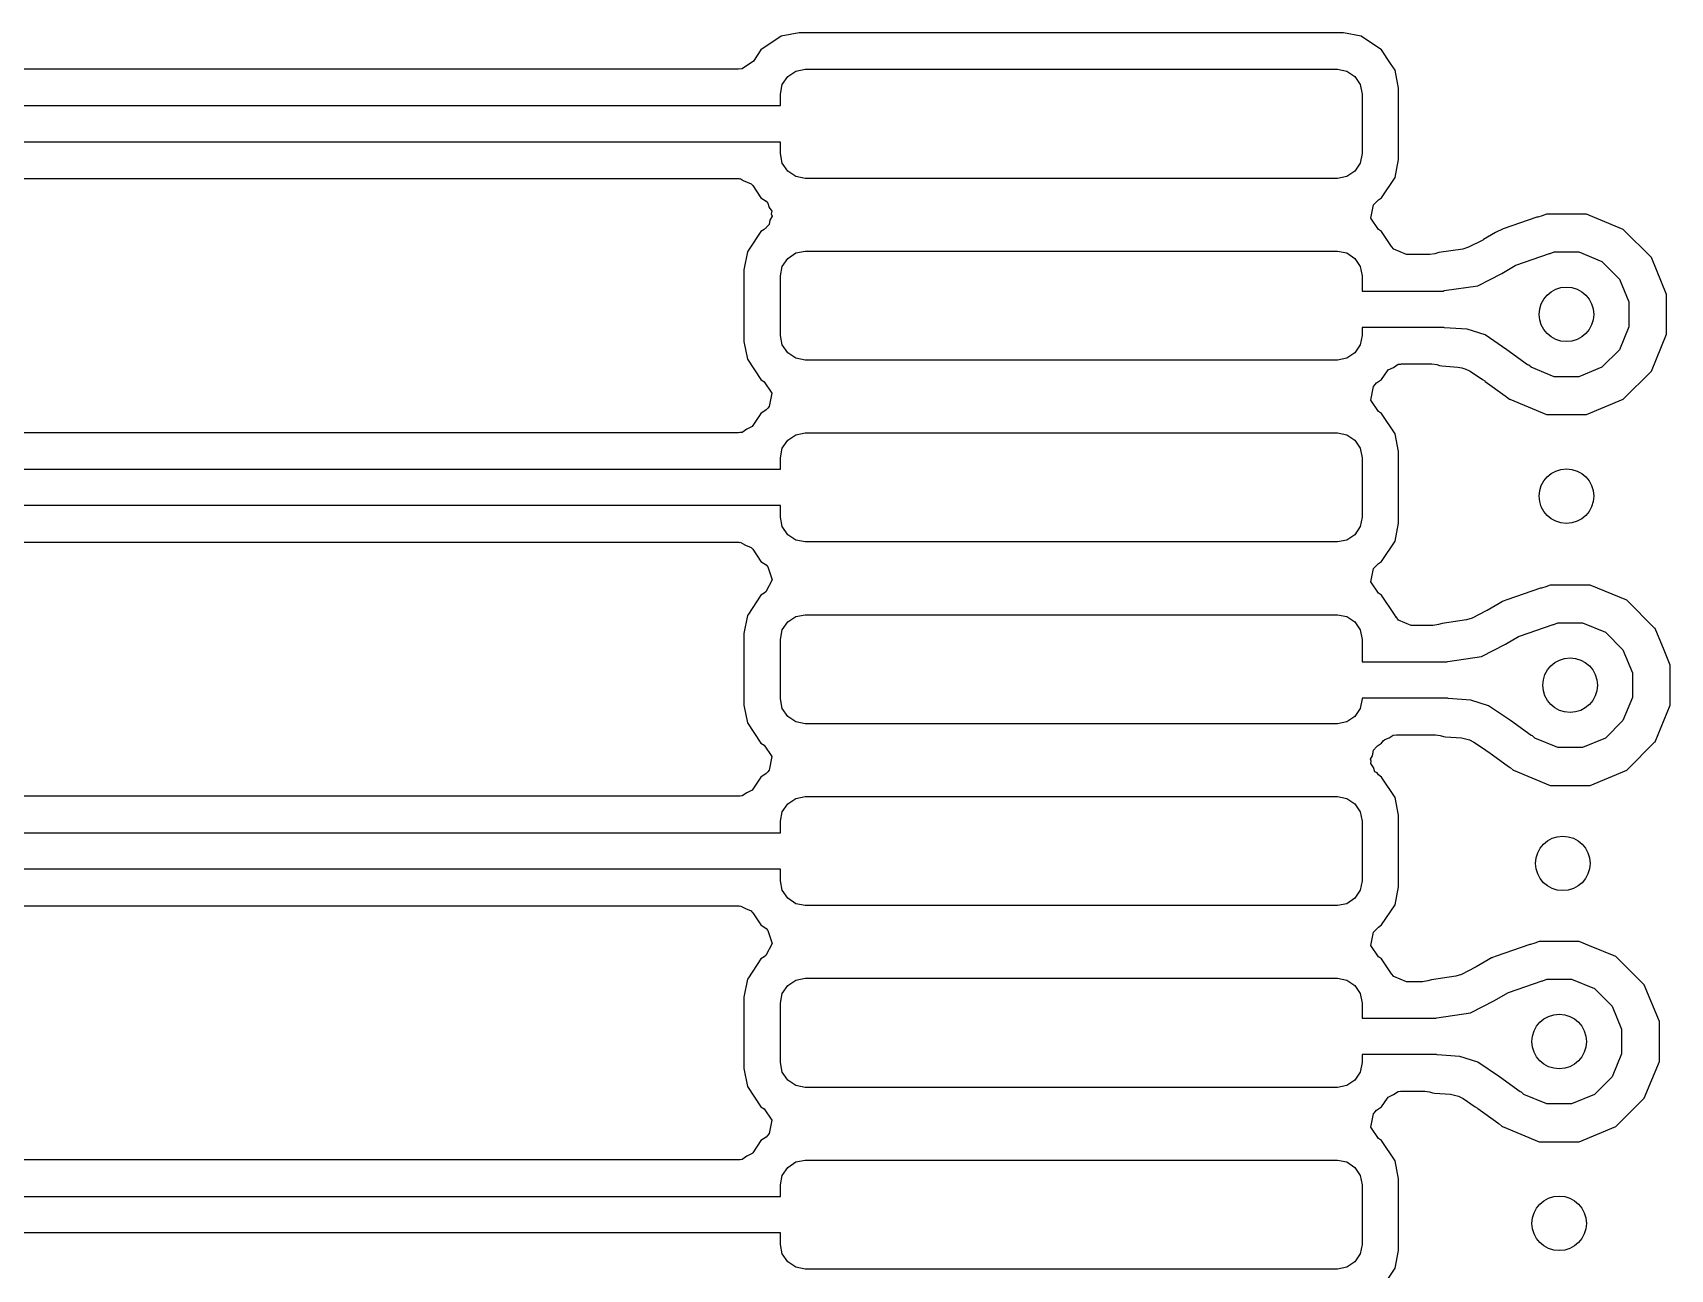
# Model space of a CAD drawing. Extents: x 114.9 to 199.6, y -137.1 to -76.7.
# Drawn here: x 178.442 to 182.945, y -93.326 to -89.925 of the extents above; entities that cross this region are included whole.
import ezdxf

# ---------------------------------------------------------------- set-up
doc = ezdxf.new("R2010")
doc.units = 0
doc.layers.add('BLACK', color=7, linetype='CONTINUOUS')

msp = doc.modelspace()

# ---------------------------------------------------------------- linework, layer by layer
at = {"layer": 'BLACK', "linetype": 'CONTINUOUS'}
for p, q in [((180.500364, -89.935287), (180.444568, -89.972568)), ((180.549569, -89.9255), (180.500364, -89.935287)), ((182.046435, -89.9255), (180.549569, -89.9255)), ((182.095632, -89.935285), (182.046435, -89.9255)), ((182.151431, -89.972568), (182.095632, -89.935285)), ((180.444568, -89.972568), (180.423752, -90.003723)), ((182.176341, -90.00985), (182.151431, -89.972568)), ((180.38301, -90.0255), (169.474064, -90.0255)), ((180.392569, -90.024559), (180.38301, -90.0255)), ((180.423752, -90.003723), (180.392569, -90.024559)), ((180.51797, -90.04597), (180.54009, -90.03119)), ((180.54009, -90.03119), (180.566182, -90.026)), ((180.566182, -90.026), (182.029818, -90.026)), ((182.029818, -90.026), (182.05591, -90.03119)), ((182.05591, -90.03119), (182.07803, -90.04597)), ((182.188713, -90.028365), (182.176341, -90.00985)), ((182.198499, -90.077568), (182.188713, -90.028365)), ((180.498, -90.094182), (180.50319, -90.06809)), ((180.50319, -90.06809), (180.51797, -90.04597)), ((182.07803, -90.04597), (182.09281, -90.06809)), ((182.09281, -90.06809), (182.098, -90.094182)), ((182.1985, -90.274433), (182.198499, -90.077568)), ((180.498, -90.126), (180.498, -90.094182)), ((182.098, -90.094182), (182.098, -90.257818)), ((169.504, -90.126), (180.498, -90.126)), ((180.498, -90.226), (169.52471, -90.226)), ((180.498, -90.257818), (180.498, -90.226)), ((180.50319, -90.28391), (180.498, -90.257818)), ((182.098, -90.257818), (182.09281, -90.28391)), ((180.51797, -90.30603), (180.50319, -90.28391)), ((182.09281, -90.28391), (182.07803, -90.30603)), ((182.188713, -90.323635), (182.1985, -90.274433)), ((169.586636, -90.3265), (180.38301, -90.3265)), ((180.38301, -90.3265), (180.384924, -90.327293)), ((180.384924, -90.327293), (180.386897, -90.326654)), ((180.386897, -90.326654), (180.395338, -90.331606)), ((180.395338, -90.331606), (180.417658, -90.340852)), ((180.417658, -90.340852), (180.420297, -90.343709)), ((180.420297, -90.343709), (180.422159, -90.345893)), ((180.422159, -90.345893), (180.444569, -90.379431)), ((180.54009, -90.32081), (180.51797, -90.30603)), ((180.566182, -90.326), (180.54009, -90.32081)), ((182.029818, -90.326), (180.566182, -90.326)), ((182.05591, -90.32081), (182.029818, -90.326)), ((182.07803, -90.30603), (182.05591, -90.32081)), ((182.151431, -90.379431), (182.188713, -90.323635)), ((180.444569, -90.379431), (180.45894, -90.389034)), ((180.45894, -90.389034), (180.463353, -90.394209)), ((182.12919, -90.398778), (182.142709, -90.385258)), ((182.142709, -90.385258), (182.151431, -90.379431)), ((180.463353, -90.394209), (180.467196, -90.406071)), ((180.467196, -90.406071), (180.474125, -90.416441)), ((180.474912, -90.429887), (180.46924, -90.440993)), ((180.474125, -90.416441), (180.472767, -90.423266)), ((180.472767, -90.423266), (180.474912, -90.429887)), ((182.121875, -90.435561), (182.12919, -90.398778)), ((182.14271, -90.466741), (182.121875, -90.435561)), ((182.578828, -90.432987), (182.486279, -90.464933)), ((182.581347, -90.432643), (182.578828, -90.432987)), ((182.593448, -90.429367), (182.581347, -90.432643)), ((182.6052, -90.4245), (182.593448, -90.429367)), ((182.7148, -90.4245), (182.6052, -90.4245)), ((182.714801, -90.4245), (182.7148, -90.4245)), ((182.743633, -90.436443), (182.714801, -90.4245)), ((182.816058, -90.466443), (182.743633, -90.436443)), ((180.444568, -90.472568), (180.412469, -90.520609)), ((180.453289, -90.466742), (180.444568, -90.472568)), ((180.45621, -90.46382), (180.453289, -90.466742)), ((180.457857, -90.463287), (180.45621, -90.46382)), ((180.459018, -90.461012), (180.457857, -90.463287)), ((180.466808, -90.453223), (180.459018, -90.461012)), ((180.46924, -90.440993), (180.466808, -90.453223)), ((182.151431, -90.472569), (182.14271, -90.466741)), ((182.175299, -90.508291), (182.151431, -90.472569)), ((182.464756, -90.474897), (182.432014, -90.494288)), ((182.464799, -90.474873), (182.464756, -90.474897)), ((182.474187, -90.469935), (182.464799, -90.474873)), ((182.474202, -90.469927), (182.474187, -90.469935)), ((182.476325, -90.468944), (182.474202, -90.469927)), ((182.47634, -90.468937), (182.476325, -90.468944)), ((182.486251, -90.464943), (182.47634, -90.468937)), ((182.486279, -90.464933), (182.486251, -90.464943)), ((182.816059, -90.466444), (182.816058, -90.466443)), ((182.816061, -90.466445), (182.816059, -90.466444)), ((182.893555, -90.543939), (182.816061, -90.466445)), ((180.407287, -90.528365), (180.3975, -90.577567)), ((180.412469, -90.520609), (180.407287, -90.528365)), ((180.54009, -90.53119), (180.566182, -90.526)), ((180.566182, -90.526), (182.029818, -90.526)), ((182.029818, -90.526), (182.05591, -90.53119)), ((182.178929, -90.513723), (182.175299, -90.508291)), ((182.185023, -90.521148), (182.178929, -90.513723)), ((182.219671, -90.5355), (182.185023, -90.521148)), ((182.375405, -90.520609), (182.308552, -90.530121)), ((182.391044, -90.515605), (182.375405, -90.520609)), ((182.429588, -90.495634), (182.391044, -90.515605)), ((182.432014, -90.494288), (182.429588, -90.495634)), ((182.615087, -90.532824), (182.625859, -90.528363)), ((182.625859, -90.528363), (182.694141, -90.528363)), ((182.694141, -90.528363), (182.757225, -90.554493)), ((180.498, -90.594182), (180.50319, -90.56809)), ((180.50319, -90.56809), (180.51797, -90.54597)), ((180.51797, -90.54597), (180.54009, -90.53119)), ((182.05591, -90.53119), (182.07803, -90.54597)), ((182.07803, -90.54597), (182.09281, -90.56809)), ((182.09281, -90.56809), (182.098, -90.594182)), ((182.283846, -90.5355), (182.219671, -90.5355)), ((182.298438, -90.533277), (182.283846, -90.5355)), ((182.308552, -90.530121), (182.298438, -90.533277)), ((182.481999, -90.5873), (182.518542, -90.565658)), ((182.518542, -90.565658), (182.520679, -90.564668)), ((182.520679, -90.564668), (182.613253, -90.532714)), ((182.613253, -90.532714), (182.615087, -90.532824)), ((182.757225, -90.554493), (182.805507, -90.602775)), ((182.893555, -90.54394), (182.893555, -90.543939)), ((182.893557, -90.543942), (182.893555, -90.54394)), ((182.9355, -90.6452), (182.893557, -90.543942)), ((180.3975, -90.577567), (180.3975, -90.577568)), ((180.3975, -90.577568), (180.3975, -90.57757)), ((180.3975, -90.57757), (180.3975, -90.77443)), ((180.498, -90.757818), (180.498, -90.594182)), ((182.098, -90.594182), (182.098, -90.636)), ((182.416267, -90.621359), (182.481999, -90.5873)), ((182.805507, -90.602775), (182.831637, -90.665859)), ((182.098, -90.636), (182.32055, -90.636)), ((182.32055, -90.636), (182.323412, -90.63457)), ((182.323412, -90.63457), (182.416267, -90.621359)), ((182.9355, -90.7548), (182.9355, -90.6452)), ((182.831637, -90.665859), (182.831637, -90.734141)), ((182.322735, -90.736), (182.098, -90.736)), ((182.098, -90.736), (182.098, -90.757818)), ((182.324253, -90.736756), (182.322735, -90.736)), ((182.386637, -90.741086), (182.324253, -90.736756)), ((182.436022, -90.756697), (182.386637, -90.741086)), ((182.831637, -90.734141), (182.805507, -90.797225)), ((180.3975, -90.77443), (180.407287, -90.823635)), ((180.50319, -90.78391), (180.498, -90.757818)), ((180.51797, -90.80603), (180.50319, -90.78391)), ((182.09281, -90.78391), (182.07803, -90.80603)), ((182.098, -90.757818), (182.09281, -90.78391)), ((182.496232, -90.797276), (182.436022, -90.756697)), ((182.55298, -90.838407), (182.496232, -90.797276)), ((182.805507, -90.797225), (182.757225, -90.845507)), ((182.893557, -90.856058), (182.9355, -90.7548)), ((180.407287, -90.823635), (180.444568, -90.879431)), ((180.54009, -90.82081), (180.51797, -90.80603)), ((180.566182, -90.826), (180.54009, -90.82081)), ((182.029818, -90.826), (180.566182, -90.826)), ((182.05591, -90.82081), (182.029818, -90.826)), ((182.07803, -90.80603), (182.05591, -90.82081)), ((182.183851, -90.846059), (182.196749, -90.837442)), ((182.196749, -90.837442), (182.203186, -90.836807)), ((182.203186, -90.836807), (182.203683, -90.83657)), ((182.203683, -90.83657), (182.204101, -90.836717)), ((182.204101, -90.836717), (182.206308, -90.8365)), ((182.206308, -90.8365), (182.290176, -90.8365)), ((182.290176, -90.8365), (182.303041, -90.838219)), ((182.303041, -90.838219), (182.311006, -90.840386)), ((182.311006, -90.840386), (182.316948, -90.842003)), ((182.316948, -90.842003), (182.360997, -90.845059)), ((182.5533, -90.838631), (182.55298, -90.838407)), ((182.556564, -90.839296), (182.5533, -90.838631)), ((182.562775, -90.845507), (182.556564, -90.839296)), ((180.444568, -90.879431), (180.453289, -90.885258)), ((180.453289, -90.885258), (180.474125, -90.916441)), ((182.133478, -90.893258), (182.13759, -90.888678)), ((182.13759, -90.888678), (182.151431, -90.879431)), ((182.151431, -90.879431), (182.167511, -90.855364)), ((182.167511, -90.855364), (182.169853, -90.852758)), ((182.169853, -90.852758), (182.183851, -90.846059)), ((182.360997, -90.845059), (182.372362, -90.847219)), ((182.372362, -90.847219), (182.382949, -90.850565)), ((182.382949, -90.850565), (182.395563, -90.856653)), ((182.395563, -90.856653), (182.42936, -90.879431)), ((182.42936, -90.879431), (182.435079, -90.883285)), ((182.435079, -90.883285), (182.436443, -90.884238)), ((182.436443, -90.884238), (182.491066, -90.923829)), ((182.625859, -90.871637), (182.562775, -90.845507)), ((182.694141, -90.871637), (182.625859, -90.871637)), ((182.757225, -90.845507), (182.694141, -90.871637)), ((182.816061, -90.933555), (182.893555, -90.856061)), ((182.893555, -90.85606), (182.893557, -90.856058)), ((182.893555, -90.856061), (182.893555, -90.85606)), ((180.474125, -90.916441), (180.466808, -90.953223)), ((182.121875, -90.935561), (182.12919, -90.898778)), ((182.12919, -90.898778), (182.133478, -90.893258)), ((182.491066, -90.923829), (182.49248, -90.924836)), ((182.49248, -90.924836), (182.492528, -90.92487)), ((182.492528, -90.92487), (182.492537, -90.924876)), ((182.492537, -90.924876), (182.494861, -90.926503)), ((182.494861, -90.926503), (182.494809, -90.926577)), ((182.494809, -90.926577), (182.503603, -90.933219)), ((182.503603, -90.933219), (182.503939, -90.933555)), ((182.503939, -90.933555), (182.50394, -90.933555)), ((182.50394, -90.933555), (182.503942, -90.933557)), ((182.503942, -90.933557), (182.6052, -90.9755)), ((182.7148, -90.9755), (182.816058, -90.933557)), ((182.816058, -90.933557), (182.81606, -90.933555)), ((182.81606, -90.933555), (182.816061, -90.933555)), ((180.444569, -90.972569), (180.422159, -91.006106)), ((180.45894, -90.962965), (180.444569, -90.972569)), ((180.463353, -90.957791), (180.45894, -90.962965)), ((180.466808, -90.953223), (180.463353, -90.957791)), ((182.14271, -90.966741), (182.121875, -90.935561)), ((182.151431, -90.972569), (182.14271, -90.966741)), ((182.188713, -91.028365), (182.151431, -90.972569)), ((182.6052, -90.9755), (182.605202, -90.9755)), ((182.605202, -90.9755), (182.714798, -90.9755)), ((182.714798, -90.9755), (182.7148, -90.9755)), ((180.405956, -91.015613), (180.392569, -91.024559)), ((180.420297, -91.008291), (180.405956, -91.015613)), ((180.422159, -91.006106), (180.420297, -91.008291)), ((180.38301, -91.0255), (170.634062, -91.0255)), ((180.386355, -91.02517), (180.38301, -91.0255)), ((180.386897, -91.025346), (180.386355, -91.02517)), ((180.387451, -91.025062), (180.386897, -91.025346)), ((180.392569, -91.024559), (180.387451, -91.025062)), ((180.498, -91.094182), (180.50319, -91.06809)), ((180.50319, -91.06809), (180.51797, -91.04597)), ((180.51797, -91.04597), (180.54009, -91.03119)), ((180.54009, -91.03119), (180.566182, -91.026)), ((180.566182, -91.026), (182.029818, -91.026)), ((182.029818, -91.026), (182.05591, -91.03119)), ((182.05591, -91.03119), (182.07803, -91.04597)), ((182.07803, -91.04597), (182.09281, -91.06809)), ((182.09281, -91.06809), (182.098, -91.094182)), ((182.198499, -91.077568), (182.188713, -91.028365)), ((180.498, -91.126), (180.498, -91.094182)), ((182.098, -91.094182), (182.098, -91.257818)), ((182.1985, -91.274433), (182.198499, -91.077568)), ((170.664, -91.126), (180.498, -91.126)), ((180.498, -91.226), (170.68471, -91.226)), ((180.498, -91.257818), (180.498, -91.226)), ((180.50319, -91.28391), (180.498, -91.257818)), ((180.51797, -91.30603), (180.50319, -91.28391)), ((182.09281, -91.28391), (182.07803, -91.30603)), ((182.098, -91.257818), (182.09281, -91.28391)), ((182.188713, -91.323635), (182.1985, -91.274433)), ((170.746635, -91.3265), (180.38301, -91.3265)), ((180.38301, -91.3265), (180.384924, -91.327293)), ((180.384924, -91.327293), (180.386897, -91.326654)), ((180.386897, -91.326654), (180.402, -91.334366)), ((180.402, -91.334366), (180.417658, -91.340852)), ((180.54009, -91.32081), (180.51797, -91.30603)), ((180.566182, -91.326), (180.54009, -91.32081)), ((182.029818, -91.326), (180.566182, -91.326)), ((182.05591, -91.32081), (182.029818, -91.326)), ((182.07803, -91.30603), (182.05591, -91.32081)), ((182.151431, -91.379431), (182.188713, -91.323635)), ((180.417658, -91.340852), (180.41979, -91.34345)), ((180.41979, -91.34345), (180.420297, -91.343709)), ((180.420297, -91.343709), (180.422159, -91.345893)), ((180.422159, -91.345893), (180.444569, -91.379431)), ((180.444569, -91.379431), (180.45894, -91.389034)), ((182.142709, -91.385258), (182.151431, -91.379431)), ((180.45894, -91.389034), (180.463353, -91.394209)), ((180.463353, -91.394209), (180.474912, -91.429887)), ((182.121875, -91.435561), (182.12919, -91.398778)), ((182.12919, -91.398778), (182.142709, -91.385258)), ((180.444568, -91.472568), (180.40983, -91.524559)), ((180.453289, -91.466742), (180.444568, -91.472568)), ((180.457857, -91.463287), (180.453289, -91.466742)), ((180.474912, -91.429887), (180.457857, -91.463287)), ((182.14271, -91.466741), (182.121875, -91.435561)), ((182.151431, -91.472569), (182.14271, -91.466741)), ((182.186798, -91.5255), (182.151431, -91.472569)), ((182.588828, -91.452987), (182.496279, -91.484933)), ((182.591347, -91.452643), (182.588828, -91.452987)), ((182.603448, -91.449367), (182.591347, -91.452643)), ((182.6152, -91.4445), (182.603448, -91.449367)), ((182.7248, -91.4445), (182.6152, -91.4445)), ((182.724801, -91.4445), (182.7248, -91.4445)), ((182.745292, -91.452988), (182.724801, -91.4445)), ((182.826058, -91.486443), (182.745292, -91.452988)), ((182.439588, -91.515634), (182.401044, -91.535605)), ((182.442014, -91.514288), (182.439588, -91.515634)), ((182.474756, -91.494897), (182.442014, -91.514288)), ((182.474799, -91.494873), (182.474756, -91.494897)), ((182.484187, -91.489935), (182.474799, -91.494873)), ((182.484202, -91.489927), (182.484187, -91.489935)), ((182.486325, -91.488944), (182.484202, -91.489927)), ((182.48634, -91.488937), (182.486325, -91.488944)), ((182.496251, -91.484943), (182.48634, -91.488937)), ((182.496279, -91.484933), (182.496251, -91.484943)), ((182.826059, -91.486444), (182.826058, -91.486443)), ((182.826061, -91.486445), (182.826059, -91.486444)), ((182.903555, -91.563939), (182.826061, -91.486445)), ((180.407287, -91.528365), (180.3975, -91.577567)), ((180.40983, -91.524559), (180.407287, -91.528365)), ((180.50319, -91.56809), (180.51797, -91.54597)), ((180.51797, -91.54597), (180.54009, -91.53119)), ((180.54009, -91.53119), (180.566182, -91.526)), ((180.566182, -91.526), (182.029818, -91.526)), ((182.029818, -91.526), (182.05591, -91.53119)), ((182.05591, -91.53119), (182.07803, -91.54597)), ((182.07803, -91.54597), (182.09281, -91.56809)), ((182.191394, -91.532378), (182.186798, -91.5255)), ((182.191941, -91.532012), (182.191394, -91.532378)), ((182.198045, -91.541148), (182.191941, -91.532012)), ((182.232693, -91.5555), (182.198045, -91.541148)), ((182.293846, -91.5555), (182.232693, -91.5555)), ((182.308438, -91.553277), (182.293846, -91.5555)), ((182.318552, -91.550121), (182.308438, -91.553277)), ((182.385405, -91.540609), (182.318552, -91.550121)), ((182.401044, -91.535605), (182.385405, -91.540609)), ((182.530679, -91.584668), (182.623253, -91.552714)), ((182.623253, -91.552714), (182.625087, -91.552824)), ((182.625087, -91.552824), (182.635859, -91.548363)), ((182.635859, -91.548363), (182.704141, -91.548363)), ((182.704141, -91.548363), (182.767225, -91.574493)), ((182.903555, -91.56394), (182.903555, -91.563939)), ((182.903557, -91.563942), (182.903555, -91.56394)), ((182.928426, -91.623981), (182.903557, -91.563942)), ((180.3975, -91.577567), (180.3975, -91.577568)), ((180.3975, -91.577568), (180.3975, -91.57757)), ((180.3975, -91.57757), (180.3975, -91.77443)), ((180.498, -91.594182), (180.50319, -91.56809)), ((180.498, -91.757818), (180.498, -91.594182)), ((182.09281, -91.56809), (182.098, -91.594182)), ((182.098, -91.594182), (182.098, -91.656)), ((182.426267, -91.641359), (182.491999, -91.6073)), ((182.491999, -91.6073), (182.528542, -91.585658)), ((182.528542, -91.585658), (182.530679, -91.584668)), ((182.767225, -91.574493), (182.815507, -91.622775)), ((182.33055, -91.656), (182.333412, -91.65457)), ((182.333412, -91.65457), (182.426267, -91.641359)), ((182.815507, -91.622775), (182.841637, -91.685859)), ((182.9455, -91.6652), (182.928426, -91.623981)), ((182.098, -91.656), (182.33055, -91.656)), ((182.841637, -91.685859), (182.841637, -91.754141)), ((182.9455, -91.7748), (182.9455, -91.6652)), ((180.3975, -91.77443), (180.407287, -91.823635)), ((180.50319, -91.78391), (180.498, -91.757818)), ((180.51797, -91.80603), (180.50319, -91.78391)), ((182.09281, -91.78391), (182.07803, -91.80603)), ((182.098, -91.757818), (182.09281, -91.78391)), ((182.332735, -91.756), (182.098, -91.756)), ((182.098, -91.756), (182.098, -91.757818)), ((182.334253, -91.756756), (182.332735, -91.756)), ((182.396637, -91.761086), (182.334253, -91.756756)), ((182.446022, -91.776697), (182.396637, -91.761086)), ((182.506232, -91.817276), (182.446022, -91.776697)), ((182.841637, -91.754141), (182.815507, -91.817225)), ((182.903557, -91.876058), (182.9455, -91.7748)), ((180.407287, -91.823635), (180.444568, -91.879431)), ((180.54009, -91.82081), (180.51797, -91.80603)), ((180.566182, -91.826), (180.54009, -91.82081)), ((182.029818, -91.826), (180.566182, -91.826)), ((182.05591, -91.82081), (182.029818, -91.826)), ((182.07803, -91.80603), (182.05591, -91.82081)), ((182.56298, -91.858407), (182.506232, -91.817276)), ((182.815507, -91.817225), (182.767225, -91.865507)), ((180.444568, -91.879431), (180.453289, -91.885258)), ((182.13988, -91.887148), (182.151431, -91.879431)), ((182.151431, -91.879431), (182.155677, -91.873075)), ((182.155677, -91.873075), (182.16035, -91.868913)), ((182.16035, -91.868913), (182.172597, -91.864648)), ((182.172597, -91.864648), (182.183381, -91.857442)), ((182.183381, -91.857442), (182.192944, -91.8565)), ((182.192944, -91.8565), (182.300176, -91.8565)), ((182.300176, -91.8565), (182.313041, -91.858219)), ((182.313041, -91.858219), (182.321833, -91.860611)), ((182.321833, -91.860611), (182.326948, -91.862003)), ((182.326948, -91.862003), (182.370997, -91.865059)), ((182.370997, -91.865059), (182.382362, -91.867219)), ((182.382362, -91.867219), (182.392949, -91.870565)), ((182.392949, -91.870565), (182.405563, -91.876653)), ((182.405563, -91.876653), (182.418331, -91.885258)), ((182.5633, -91.858631), (182.56298, -91.858407)), ((182.566564, -91.859296), (182.5633, -91.858631)), ((182.572775, -91.865507), (182.566564, -91.859296)), ((182.635859, -91.891637), (182.572775, -91.865507)), ((182.767225, -91.865507), (182.704141, -91.891637)), ((182.826061, -91.953555), (182.903555, -91.876061)), ((182.903555, -91.87606), (182.903557, -91.876058)), ((182.903555, -91.876061), (182.903555, -91.87606)), ((180.453289, -91.885258), (180.474125, -91.916441)), ((180.474125, -91.916441), (180.466808, -91.953223)), ((182.121014, -91.923177), (182.126108, -91.914273)), ((182.123129, -91.929252), (182.121014, -91.923177)), ((182.126108, -91.914273), (182.12919, -91.898778)), ((182.12919, -91.898778), (182.137339, -91.889413)), ((182.137339, -91.889413), (182.13988, -91.887148)), ((182.418331, -91.885258), (182.438391, -91.898778)), ((182.438391, -91.898778), (182.445079, -91.903285)), ((182.445079, -91.903285), (182.446443, -91.904238)), ((182.446443, -91.904238), (182.501066, -91.943829)), ((182.704141, -91.891637), (182.635859, -91.891637)), ((180.45894, -91.962965), (180.444569, -91.972569)), ((180.463353, -91.957791), (180.45894, -91.962965)), ((180.466808, -91.953223), (180.463353, -91.957791)), ((182.121875, -91.935561), (182.123129, -91.929252)), ((182.129081, -91.946345), (182.121875, -91.935561)), ((182.133346, -91.958594), (182.129081, -91.946345)), ((182.139136, -91.961393), (182.133346, -91.958594)), ((182.14271, -91.966741), (182.139136, -91.961393)), ((182.151431, -91.972569), (182.14271, -91.966741)), ((182.501066, -91.943829), (182.50248, -91.944836)), ((182.50248, -91.944836), (182.502528, -91.94487)), ((182.502528, -91.94487), (182.502537, -91.944876)), ((182.502537, -91.944876), (182.504861, -91.946503)), ((182.504861, -91.946503), (182.504809, -91.946577)), ((182.504809, -91.946577), (182.513603, -91.953219)), ((182.513603, -91.953219), (182.513939, -91.953555)), ((182.513939, -91.953555), (182.51394, -91.953555)), ((182.51394, -91.953555), (182.513942, -91.953557)), ((182.513942, -91.953557), (182.6152, -91.9955)), ((182.7248, -91.9955), (182.826058, -91.953557)), ((182.826058, -91.953557), (182.82606, -91.953555)), ((182.82606, -91.953555), (182.826061, -91.953555)), ((180.420297, -92.008291), (180.405956, -92.015613)), ((180.422159, -92.006106), (180.420297, -92.008291)), ((180.444569, -91.972569), (180.422159, -92.006106)), ((182.188713, -92.028365), (182.151431, -91.972569)), ((182.6152, -91.9955), (182.615202, -91.9955)), ((182.615202, -91.9955), (182.724798, -91.9955)), ((182.724798, -91.9955), (182.7248, -91.9955)), ((180.38301, -92.0255), (171.384062, -92.0255)), ((180.386355, -92.02517), (180.38301, -92.0255)), ((180.386897, -92.025346), (180.386355, -92.02517)), ((180.387451, -92.025062), (180.386897, -92.025346)), ((180.392569, -92.024559), (180.387451, -92.025062)), ((180.405956, -92.015613), (180.392569, -92.024559)), ((180.50319, -92.06809), (180.51797, -92.04597)), ((180.51797, -92.04597), (180.54009, -92.03119)), ((180.54009, -92.03119), (180.566182, -92.026)), ((180.566182, -92.026), (182.029818, -92.026)), ((182.029818, -92.026), (182.05591, -92.03119)), ((182.05591, -92.03119), (182.07803, -92.04597)), ((182.07803, -92.04597), (182.09281, -92.06809)), ((182.198499, -92.077568), (182.188713, -92.028365)), ((180.498, -92.094182), (180.50319, -92.06809)), ((180.498, -92.126), (180.498, -92.094182)), ((182.09281, -92.06809), (182.098, -92.094182)), ((182.098, -92.094182), (182.098, -92.257818)), ((182.1985, -92.274433), (182.198499, -92.077568)), ((171.414, -92.126), (180.498, -92.126)), ((180.498, -92.226), (171.43471, -92.226)), ((180.498, -92.257818), (180.498, -92.226)), ((180.50319, -92.28391), (180.498, -92.257818)), ((180.51797, -92.30603), (180.50319, -92.28391)), ((182.09281, -92.28391), (182.07803, -92.30603)), ((182.098, -92.257818), (182.09281, -92.28391)), ((182.188713, -92.323635), (182.1985, -92.274433)), ((171.496636, -92.3265), (180.38301, -92.3265)), ((180.38301, -92.3265), (180.384924, -92.327293)), ((180.384924, -92.327293), (180.386897, -92.326654)), ((180.386897, -92.326654), (180.402, -92.334366)), ((180.54009, -92.32081), (180.51797, -92.30603)), ((180.566182, -92.326), (180.54009, -92.32081)), ((182.029818, -92.326), (180.566182, -92.326)), ((182.05591, -92.32081), (182.029818, -92.326)), ((182.07803, -92.30603), (182.05591, -92.32081)), ((182.151431, -92.379431), (182.188713, -92.323635)), ((180.402, -92.334366), (180.417658, -92.340852)), ((180.417658, -92.340852), (180.41979, -92.34345)), ((180.41979, -92.34345), (180.420297, -92.343709)), ((180.420297, -92.343709), (180.422159, -92.345893)), ((180.422159, -92.345893), (180.444569, -92.379431)), ((180.444569, -92.379431), (180.45894, -92.389034)), ((180.45894, -92.389034), (180.463353, -92.394209)), ((180.463353, -92.394209), (180.474912, -92.429887)), ((182.121875, -92.435561), (182.12919, -92.398778)), ((182.12919, -92.398778), (182.142709, -92.385258)), ((182.142709, -92.385258), (182.151431, -92.379431)), ((180.457857, -92.463287), (180.453289, -92.466742)), ((180.474912, -92.429887), (180.457857, -92.463287)), ((182.14271, -92.466741), (182.121875, -92.435561)), ((182.466251, -92.464943), (182.45634, -92.468937)), ((182.466279, -92.464933), (182.466251, -92.464943)), ((182.558828, -92.432987), (182.466279, -92.464933)), ((182.561347, -92.432643), (182.558828, -92.432987)), ((182.573448, -92.429367), (182.561347, -92.432643)), ((182.5852, -92.4245), (182.573448, -92.429367)), ((182.6948, -92.4245), (182.5852, -92.4245)), ((182.694801, -92.4245), (182.6948, -92.4245)), ((182.723633, -92.436443), (182.694801, -92.4245)), ((182.796058, -92.466443), (182.723633, -92.436443)), ((180.444568, -92.472568), (180.40983, -92.524559)), ((180.453289, -92.466742), (180.444568, -92.472568)), ((182.151431, -92.472569), (182.14271, -92.466741)), ((182.175299, -92.508291), (182.151431, -92.472569)), ((182.178929, -92.513723), (182.175299, -92.508291)), ((182.409588, -92.495634), (182.371044, -92.515605)), ((182.412014, -92.494288), (182.409588, -92.495634)), ((182.444756, -92.474897), (182.412014, -92.494288)), ((182.444799, -92.474873), (182.444756, -92.474897)), ((182.454187, -92.469935), (182.444799, -92.474873)), ((182.454202, -92.469927), (182.454187, -92.469935)), ((182.455524, -92.469315), (182.454202, -92.469927)), ((182.456332, -92.468941), (182.455524, -92.469315)), ((182.456335, -92.468939), (182.456332, -92.468941)), ((182.45634, -92.468937), (182.456335, -92.468939)), ((182.796059, -92.466444), (182.796058, -92.466443)), ((182.796061, -92.466445), (182.796059, -92.466444)), ((182.873555, -92.543939), (182.796061, -92.466445)), ((180.407287, -92.528365), (180.3975, -92.577567)), ((180.40983, -92.524559), (180.407287, -92.528365)), ((180.50319, -92.56809), (180.51797, -92.54597)), ((180.51797, -92.54597), (180.54009, -92.53119)), ((180.54009, -92.53119), (180.566182, -92.526)), ((180.566182, -92.526), (182.029818, -92.526)), ((182.029818, -92.526), (182.05591, -92.53119)), ((182.05591, -92.53119), (182.07803, -92.54597)), ((182.07803, -92.54597), (182.09281, -92.56809)), ((182.185023, -92.521148), (182.178929, -92.513723)), ((182.219671, -92.5355), (182.185023, -92.521148)), ((182.263846, -92.5355), (182.219671, -92.5355)), ((182.278438, -92.533277), (182.263846, -92.5355)), ((182.288552, -92.530121), (182.278438, -92.533277)), ((182.355405, -92.520609), (182.288552, -92.530121)), ((182.371044, -92.515605), (182.355405, -92.520609)), ((182.500679, -92.564668), (182.593253, -92.532714)), ((182.593253, -92.532714), (182.595087, -92.532824)), ((182.595087, -92.532824), (182.605859, -92.528363)), ((182.605859, -92.528363), (182.674141, -92.528363)), ((182.674141, -92.528363), (182.737225, -92.554493)), ((182.737225, -92.554493), (182.785507, -92.602775)), ((182.873555, -92.54394), (182.873555, -92.543939)), ((182.873557, -92.543942), (182.873555, -92.54394)), ((182.9155, -92.6452), (182.873557, -92.543942)), ((180.3975, -92.577567), (180.3975, -92.577568)), ((180.3975, -92.577568), (180.3975, -92.57757)), ((180.3975, -92.57757), (180.3975, -92.77443)), ((180.498, -92.594182), (180.50319, -92.56809)), ((180.498, -92.757818), (180.498, -92.594182)), ((182.09281, -92.56809), (182.098, -92.594182)), ((182.098, -92.594182), (182.098, -92.636)), ((182.396267, -92.621359), (182.461999, -92.5873)), ((182.461999, -92.5873), (182.498542, -92.565658)), ((182.498542, -92.565658), (182.500679, -92.564668)), ((182.098, -92.636), (182.30055, -92.636)), ((182.30055, -92.636), (182.303412, -92.63457)), ((182.303412, -92.63457), (182.396267, -92.621359)), ((182.785507, -92.602775), (182.811637, -92.665859)), ((182.9155, -92.7548), (182.9155, -92.6452)), ((182.811637, -92.665859), (182.811637, -92.734141)), ((182.811637, -92.734141), (182.785507, -92.797225)), ((180.3975, -92.77443), (180.407287, -92.823635)), ((180.50319, -92.78391), (180.498, -92.757818)), ((182.098, -92.757818), (182.09281, -92.78391)), ((182.302735, -92.736), (182.098, -92.736)), ((182.098, -92.736), (182.098, -92.757818)), ((182.304253, -92.736756), (182.302735, -92.736)), ((182.366637, -92.741086), (182.304253, -92.736756)), ((182.416022, -92.756697), (182.366637, -92.741086)), ((182.476232, -92.797276), (182.416022, -92.756697)), ((182.873557, -92.856058), (182.9155, -92.7548)), ((180.407287, -92.823635), (180.444568, -92.879431)), ((180.51797, -92.80603), (180.50319, -92.78391)), ((180.54009, -92.82081), (180.51797, -92.80603)), ((180.566182, -92.826), (180.54009, -92.82081)), ((182.05591, -92.82081), (182.029818, -92.826)), ((182.07803, -92.80603), (182.05591, -92.82081)), ((182.09281, -92.78391), (182.07803, -92.80603)), ((182.53298, -92.838407), (182.476232, -92.797276)), ((182.785507, -92.797225), (182.737225, -92.845507)), ((182.029818, -92.826), (180.566182, -92.826)), ((182.151431, -92.879431), (182.167511, -92.855364)), ((182.167511, -92.855364), (182.169853, -92.852758)), ((182.169853, -92.852758), (182.183851, -92.846059)), ((182.183851, -92.846059), (182.196749, -92.837442)), ((182.196749, -92.837442), (182.203186, -92.836807)), ((182.203186, -92.836807), (182.203683, -92.83657)), ((182.203683, -92.83657), (182.204101, -92.836717)), ((182.204101, -92.836717), (182.206308, -92.8365)), ((182.206308, -92.8365), (182.270176, -92.8365)), ((182.270176, -92.8365), (182.283041, -92.838219)), ((182.283041, -92.838219), (182.291833, -92.840611)), ((182.291833, -92.840611), (182.296948, -92.842003)), ((182.296948, -92.842003), (182.340997, -92.845059)), ((182.340997, -92.845059), (182.352362, -92.847219)), ((182.352362, -92.847219), (182.362949, -92.850565)), ((182.362949, -92.850565), (182.375563, -92.856653)), ((182.375563, -92.856653), (182.40936, -92.879431)), ((182.5333, -92.838631), (182.53298, -92.838407)), ((182.536564, -92.839296), (182.5333, -92.838631)), ((182.542775, -92.845507), (182.536564, -92.839296)), ((182.605859, -92.871637), (182.542775, -92.845507)), ((182.737225, -92.845507), (182.674141, -92.871637)), ((182.796061, -92.933555), (182.873555, -92.856061)), ((182.873555, -92.85606), (182.873557, -92.856058)), ((182.873555, -92.856061), (182.873555, -92.85606)), ((180.444568, -92.879431), (180.453289, -92.885258)), ((180.453289, -92.885258), (180.474125, -92.916441)), ((182.121875, -92.935561), (182.12919, -92.898778)), ((182.12919, -92.898778), (182.133478, -92.893258)), ((182.133478, -92.893258), (182.13759, -92.888678)), ((182.13759, -92.888678), (182.151431, -92.879431)), ((182.40936, -92.879431), (182.415079, -92.883285)), ((182.415079, -92.883285), (182.416443, -92.884238)), ((182.416443, -92.884238), (182.471066, -92.923829)), ((182.674141, -92.871637), (182.605859, -92.871637)), ((180.463353, -92.957791), (180.45894, -92.962965)), ((180.466808, -92.953223), (180.463353, -92.957791)), ((180.474125, -92.916441), (180.466808, -92.953223)), ((182.14271, -92.966741), (182.121875, -92.935561)), ((182.471066, -92.923829), (182.47248, -92.924836)), ((182.47248, -92.924836), (182.472528, -92.92487)), ((182.472528, -92.92487), (182.472537, -92.924876)), ((182.472537, -92.924876), (182.474861, -92.926503)), ((182.474861, -92.926503), (182.474809, -92.926577)), ((182.474809, -92.926577), (182.483603, -92.933219)), ((182.483603, -92.933219), (182.483939, -92.933555)), ((182.483939, -92.933555), (182.48394, -92.933555)), ((182.48394, -92.933555), (182.483942, -92.933557)), ((182.483942, -92.933557), (182.5852, -92.9755)), ((182.6948, -92.9755), (182.796058, -92.933557)), ((182.796058, -92.933557), (182.79606, -92.933555)), ((182.79606, -92.933555), (182.796061, -92.933555)), ((180.422159, -93.006106), (180.420297, -93.008291)), ((180.444569, -92.972569), (180.422159, -93.006106)), ((180.45894, -92.962965), (180.444569, -92.972569)), ((182.151431, -92.972569), (182.14271, -92.966741)), ((182.188713, -93.028365), (182.151431, -92.972569)), ((182.5852, -92.9755), (182.585202, -92.9755)), ((182.585202, -92.9755), (182.694798, -92.9755)), ((182.694798, -92.9755), (182.6948, -92.9755)), ((180.38301, -93.0255), (172.524062, -93.0255)), ((180.386355, -93.02517), (180.38301, -93.0255)), ((180.386897, -93.025346), (180.386355, -93.02517)), ((180.387451, -93.025062), (180.386897, -93.025346)), ((180.392569, -93.024559), (180.387451, -93.025062)), ((180.405956, -93.015613), (180.392569, -93.024559)), ((180.420297, -93.008291), (180.405956, -93.015613)), ((180.50319, -93.06809), (180.51797, -93.04597)), ((180.51797, -93.04597), (180.54009, -93.03119)), ((180.54009, -93.03119), (180.566182, -93.026)), ((180.566182, -93.026), (182.029818, -93.026)), ((182.029818, -93.026), (182.05591, -93.03119)), ((182.05591, -93.03119), (182.07803, -93.04597)), ((182.07803, -93.04597), (182.09281, -93.06809)), ((182.198499, -93.077568), (182.188713, -93.028365)), ((180.498, -93.094182), (180.50319, -93.06809)), ((180.498, -93.126), (180.498, -93.094182)), ((182.09281, -93.06809), (182.098, -93.094182)), ((182.098, -93.094182), (182.098, -93.257818)), ((182.1985, -93.274433), (182.198499, -93.077568)), ((172.554, -93.126), (180.498, -93.126)), ((180.498, -93.226), (172.57471, -93.226)), ((180.498, -93.257818), (180.498, -93.226)), ((180.50319, -93.28391), (180.498, -93.257818)), ((182.098, -93.257818), (182.09281, -93.28391)), ((182.188713, -93.323635), (182.1985, -93.274433)), ((180.51797, -93.30603), (180.50319, -93.28391)), ((180.54009, -93.32081), (180.51797, -93.30603)), ((180.566182, -93.326), (180.54009, -93.32081)), ((182.05591, -93.32081), (182.029818, -93.326)), ((182.07803, -93.30603), (182.05591, -93.32081)), ((182.09281, -93.28391), (182.07803, -93.30603)), ((182.029818, -93.326), (180.566182, -93.326)), ((182.151431, -93.379431), (182.188713, -93.323635))]:
    msp.add_line(p, q, dxfattribs=at)
at = {"layer": 'BLACK'}
for centre in [(182.66, -90.7), (182.66, -91.2), (182.67, -91.72), (182.65, -92.21), (182.64, -92.7), (182.64, -93.2)]:
    msp.add_circle(centre, 0.075, dxfattribs=at)
at = {"layer": 'WHITE'}
for centre in [(182.66, -90.7), (182.66, -91.2), (182.67, -91.72), (182.65, -92.21), (182.64, -92.7), (182.64, -93.2)]:
    msp.add_circle(centre, 0.075, dxfattribs=at)

doc.saveas('drawing.dxf')
